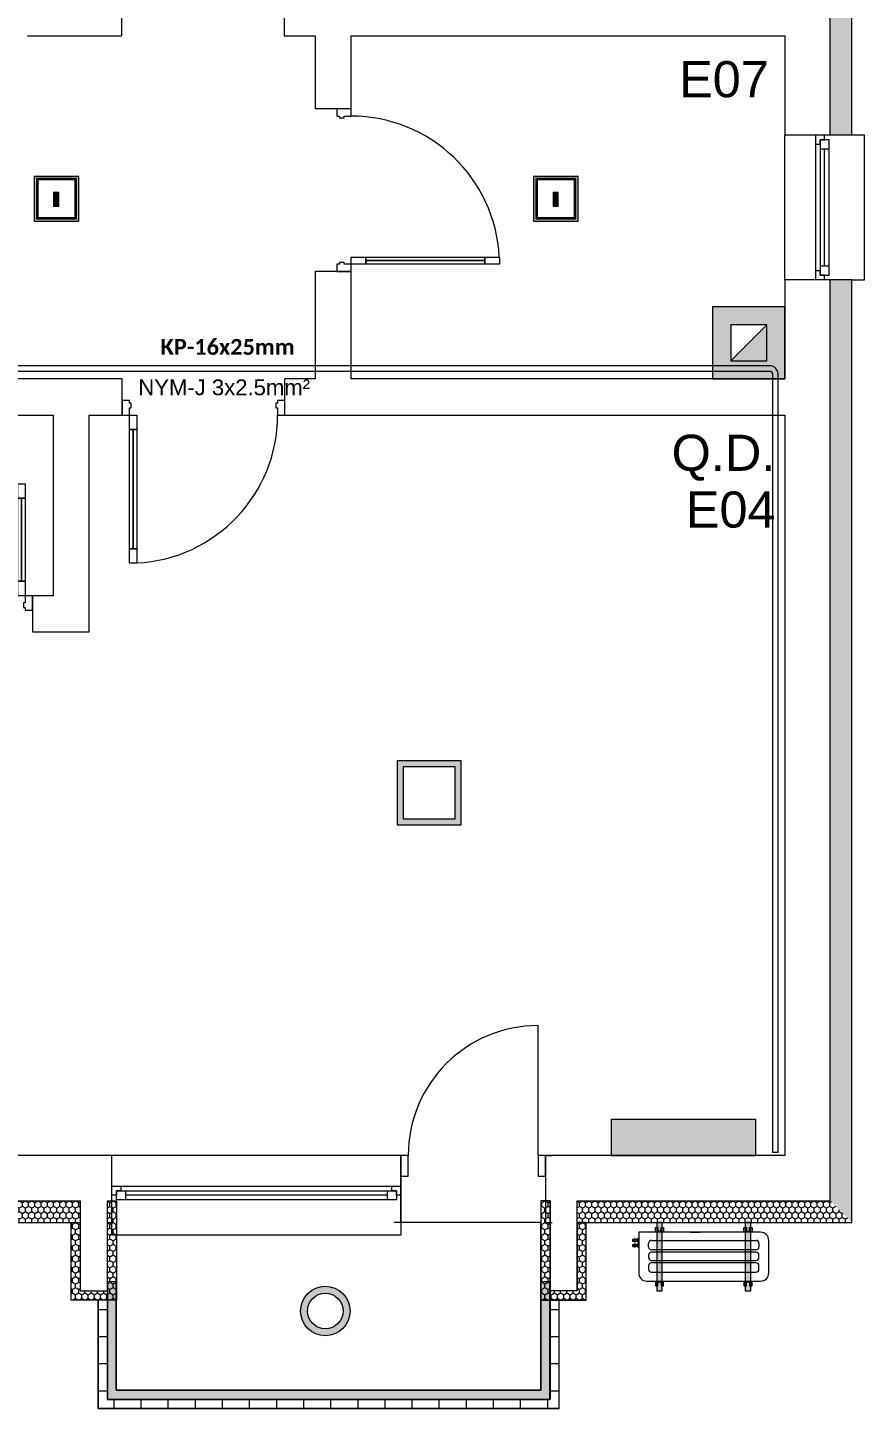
# Model space of a CAD drawing. Header units: millimetres. Extents: x 2791058 to 2855058, y -67651 to -26651.
# Drawn here: x 2832475 to 2837106, y -56573 to -48927 of the extents above; entities that cross this region are included whole.
import ezdxf

# ---------------------------------------------------------------- set-up
doc = ezdxf.new("R2010")
doc.units = ezdxf.units.MM
doc.header["$MEASUREMENT"] = 0
for name, color, linetype, lineweight in [('00E-Ndriqimi elektrike_Pen_No__6', 5, 'Continuous', 0), ('00E-Ndriqimi elektrike_Pen_No__60', 230, 'Continuous', 0), ('0_Pen_No__80', 3, 'Continuous', 0), ('Annotation - Text_Pen_No__82_Pen_No__7', 7, 'Continuous', 0), ('Exterior walls_Pen_No__60', 230, 'Continuous', 0), ('Structural - Bearing_Pen_No__1', 7, 'Continuous', 0), ('Structural - Bearing_Pen_No__19', 255, 'Continuous', 0), ('Structural - Bearing_Pen_No__6', 5, 'Continuous', 0), ('Structural - Bearing_Pen_No__82_Pen_No__80', 3, 'Continuous', 0)]:
    doc.layers.add(name, color=color, linetype=linetype, lineweight=lineweight)
doc.layers.add('0_muret e jashtme', color=7, linetype='Continuous')
doc.layers.add('Exterior walls', color=7, linetype='Continuous')
for name, color, linetype, lineweight, true_color in [('0_muret e jashtme_Pen_No__82', 7, 'Continuous', 0, 0xaaaaaa), ('ARCHICAD Doors_Pen_No__82', 7, 'Continuous', 0, 0xaaaaaa), ('ARCHICAD Windows_Pen_No__82', 7, 'Continuous', 0, 0xaaaaaa), ('Exterior walls_Pen_No__119_Pen_No__163', 7, 'Continuous', 0, 0xe8e8e8), ('Exterior walls_Pen_No__119_Pen_No__204', 7, 'Continuous', 0, 0xe8e8e8), ('Exterior walls_Pen_No__1_Pen_No__61', 7, 'Continuous', 0, 0x6a6a6a), ('Shell - Roof_Pen_No__82', 7, 'Continuous', 0, 0xaaaaaa), ('Structural - Bearing_Pen_No__102', 7, 'Continuous', 0, 0xcccccc), ('Structural - Bearing_Pen_No__3', 7, 'Continuous', 0, 0xff6600), ('Structural - Bearing_Pen_No__82', 7, 'Continuous', 0, 0xaaaaaa), ('Text blocks_Pen_No__82', 7, 'Continuous', 0, 0xaaaaaa)]:
    doc.layers.add(name, color=color, linetype=linetype, lineweight=lineweight, true_color=true_color)
doc.styles.add('GENERATED_STYLE_1', font='')
doc.styles.add('GENERATED_STYLE_3', font='')
doc.styles.get('GENERATED_STYLE_1').set_extended_font_data('Arial')
doc.styles.get('GENERATED_STYLE_3').set_extended_font_data('Calibri', bold=True)
pattern_1 = [(90, (2247653.822, -76424.967), (-34.6410162, 0), [20, -40]), (90, (2247636.502, -76394.967), (-34.6410162, 0), [20, -40]), (150, (2247653.822, -76404.967), (17.320508, 30), [20, -40]), (150, (2247619.18, -76404.967), (17.320508, 30), [20, -40]), (210, (2247653.822, -76424.967), (-17.320508, 30), [20, -40]), (210, (2247619.18, -76424.967), (-17.320508, 30), [20, -40])]

# ---------------------------------------------------------------- blocks, each defined once
blk = doc.blocks.new('Window 22')
at = {"layer": 'ARCHICAD Windows_Pen_No__82', "color": 253, "linetype": 'Continuous', "lineweight": 0, "true_color": 0xaaaaaa}
for p, q in [((-400, 150), (-400, 220)), ((-400, 220), (400, 220)), ((400, 220), (400, 150)), ((-400, 150), (-400, 30)), ((400, 150), (400, 30)), ((-400, 30), (-400, 0)), ((-400, 0), (-375, 0)), ((-400, 0), (-400, -50)), ((-400, 0), (-400, -50)), ((-375, 25), (-325, 25)), ((-375, -25), (-375, 25)), ((-375, 0), (-375, -25)), ((-325, 25), (325, 25)), ((-325, 25), (-325, -25)), ((-325, 25), (325, 25)), ((-325, 0), (325, 0)), ((325, -25), (325, 25)), ((325, 25), (375, 25)), ((375, 25), (375, -25)), ((375, -25), (375, 0)), ((375, 0), (400, 0)), ((400, 30), (400, 0)), ((400, 0), (400, -50)), ((400, 0), (400, -50)), ((-350, -50), (-400, -50)), ((-400, -50), (-400, -220)), ((-375, -25), (-350, -25)), ((-325, -25), (-375, -25)), ((-350, -25), (-350, -50)), ((350, -50), (-350, -50)), ((325, -25), (-325, -25)), ((375, -25), (325, -25)), ((350, -50), (350, -25)), ((350, -25), (375, -25)), ((400, -50), (350, -50)), ((400, -50), (400, -220)), ((-400, -220), (400, -220))]:
    blk.add_line(p, q, dxfattribs=at)
blk = doc.blocks.new('Wall_6', base_point=(2836666.5, -45072.7))
at = {"layer": '0_muret e jashtme_Pen_No__82', "linetype": 'Continuous', "lineweight": 0, "true_color": 0xaaaaaa}
h = blk.add_hatch(dxfattribs=at)
h.set_pattern_fill('Styrofoam_SM_Insulation', color=253, style=0, pattern_type=2)
h.set_pattern_definition(pattern_1)
h.paths.add_polyline_path([(2836916.5, -45072.7), (2836916.5, -49523.6), (2837036.5, -49523.6), (2837036.5, -45072.7)])
h = blk.add_hatch(dxfattribs=at)
h.set_pattern_fill('Styrofoam_SM_Insulation', color=253, style=0, pattern_type=2)
h.set_pattern_definition(pattern_1)
h.paths.add_polyline_path([(2837036.5, -50323.6), (2836916.5, -50323.6), (2836916.5, -55422.7), (2837036.5, -55542.7)])
at = {"layer": '0_muret e jashtme_Pen_No__82', "color": 253, "linetype": 'Continuous', "lineweight": 0, "true_color": 0xaaaaaa}
for p, q in [((2836916.5, -49523.6), (2836916.5, -45072.7)), ((2836836.5, -49523.6), (2836666.5, -49523.6)), ((2836886.5, -49523.6), (2836836.5, -49523.6)), ((2836916.5, -49523.6), (2836886.5, -49523.6)), ((2837036.5, -49523.6), (2836916.5, -49523.6)), ((2836836.5, -50323.6), (2836666.5, -50323.6)), ((2836886.5, -50323.6), (2836836.5, -50323.6)), ((2836916.5, -50323.6), (2836886.5, -50323.6)), ((2836916.5, -55422.7), (2836916.5, -50323.6)), ((2837036.5, -50323.6), (2836916.5, -50323.6))]:
    blk.add_line(p, q, dxfattribs=at)
at = {"layer": '0_muret e jashtme_Pen_No__82', "color": 253, "linetype": 'Continuous', "lineweight": 0, "true_color": 0xaaaaaa, "flags": 128}
for points in [[(2837036.5, -49523.6), (2837036.5, -45072.7)], [(2836666.5, -48972.7), (2836666.5, -49523.6)], [(2836666.5, -50323.6), (2836666.5, -50872.7)], [(2837036.5, -55542.7), (2837036.5, -50323.6)], [(2836666.5, -51072.7), (2836666.5, -55172.7)]]:
    blk.add_lwpolyline(points, dxfattribs=at)
at = {"layer": 'ARCHICAD Windows_Pen_No__82', "color": 253, "linetype": 'Continuous', "lineweight": 0, "true_color": 0xaaaaaa, "xscale": -1, "zscale": 1000, "rotation": 269.9999999521411}
blk.add_blockref('Window 22', (2836886.5, -49923.6), dxfattribs=at)
blk = doc.blocks.new('Window 22_2')
at = {"layer": 'ARCHICAD Windows_Pen_No__82', "color": 253, "linetype": 'Continuous', "lineweight": 0, "true_color": 0xaaaaaa}
for p, q in [((-800, 150), (-800, 220)), ((-800, 220), (800, 220)), ((800, 220), (800, 150)), ((-800, 150), (-800, 30)), ((800, 150), (800, 30)), ((-800, 30), (-800, 0)), ((-800, 0), (-775, 0)), ((-800, 0), (-800, -50)), ((-800, 0), (-800, -50)), ((-775, 25), (-725, 25)), ((-775, -25), (-775, 25)), ((-775, 0), (-775, -25)), ((-725, 25), (725, 25)), ((-725, 25), (-725, -25)), ((-725, 25), (725, 25)), ((-725, 0), (725, 0)), ((725, -25), (725, 25)), ((725, 25), (775, 25)), ((775, 25), (775, -25)), ((775, -25), (775, 0)), ((775, 0), (800, 0)), ((800, 30), (800, 0)), ((800, 0), (800, -50)), ((800, 0), (800, -50)), ((-750, -50), (-800, -50)), ((-800, -50), (-800, -220)), ((-775, -25), (-750, -25)), ((-725, -25), (-775, -25)), ((-750, -25), (-750, -50)), ((750, -50), (-750, -50)), ((725, -25), (-725, -25)), ((775, -25), (725, -25)), ((750, -50), (750, -25)), ((750, -25), (775, -25)), ((800, -50), (750, -50)), ((800, -50), (800, -220)), ((-800, -220), (800, -220))]:
    blk.add_line(p, q, dxfattribs=at)
blk = doc.blocks.new('Door 22')
at = {"layer": 'ARCHICAD Doors_Pen_No__82', "color": 253, "linetype": 'Continuous', "lineweight": 0, "true_color": 0xaaaaaa}
for p, q in [((360, 0), (360, 720)), ((-400, 0), (-437, 0)), ((-400, 0), (-437, 0)), ((-360, 0), (-400, 0)), ((-400, 0), (-400, -115)), ((-400, 0), (-400, -115)), ((-400, 0), (-400, -115)), ((-360, -115), (-360, 0)), ((400, 0), (360, 0)), ((360, 0), (360, -115)), ((400, -115), (400, 0)), ((400, 0), (400, -115)), ((400, 0), (400, -115)), ((400, 0), (437, 0)), ((400, 0), (437, 0)), ((-400, -115), (-360, -115)), ((-400, -115), (-400, -250)), ((-400, -115), (-400, -250)), ((360, -115), (400, -115)), ((400, -115), (400, -250)), ((400, -115), (400, -250)), ((-400, -250), (-400, -370)), ((-400, -250), (-400, -370)), ((400, -250), (400, -370)), ((400, -250), (400, -370)), ((-400, -370), (-437, -370)), ((-400, -370), (-437, -370)), ((400, -370), (437, -370)), ((400, -370), (437, -370))]:
    blk.add_line(p, q, dxfattribs=at)
blk.add_arc((360, 0), 720, 90, 180, dxfattribs=at)
blk = doc.blocks.new('Wall_7', base_point=(2836666.5, -55172.7))
at = {"layer": '0_muret e jashtme_Pen_No__82', "linetype": 'Continuous', "lineweight": 0, "true_color": 0xaaaaaa}
h = blk.add_hatch(dxfattribs=at)
h.set_pattern_fill('Styrofoam_SM_Insulation', color=253, style=0, pattern_type=2)
h.set_pattern_definition(pattern_1)
h.paths.add_polyline_path([(2830366.5, -55422.7), (2830246.5, -55542.7), (2831265.6, -55542.7), (2831265.6, -55422.7)])
h = blk.add_hatch(dxfattribs=at)
h.set_pattern_fill('Styrofoam_SM_Insulation', color=253, style=0, pattern_type=2)
h.set_pattern_definition(pattern_1)
h.paths.add_polyline_path([(2832065.6, -55422.7), (2832065.6, -55542.7), (2832766.5, -55542.7), (2832766.5, -55422.7)])
h = blk.add_hatch(dxfattribs=at)
h.set_pattern_fill('Styrofoam_SM_Insulation', color=253, style=0, pattern_type=2)
h.set_pattern_definition(pattern_1)
h.paths.add_polyline_path([(2832916.5, -55422.7), (2832916.5, -55542.7), (2832941.5, -55542.7), (2832941.5, -55422.7)])
h = blk.add_hatch(dxfattribs=at)
h.set_pattern_fill('Styrofoam_SM_Insulation', color=253, style=0, pattern_type=2)
h.set_pattern_definition(pattern_1)
h.paths.add_polyline_path([(2835341.5, -55542.7), (2835366.5, -55542.7), (2835366.5, -55422.7), (2835341.5, -55422.7)])
h = blk.add_hatch(dxfattribs=at)
h.set_pattern_fill('Styrofoam_SM_Insulation', color=253, style=0, pattern_type=2)
h.set_pattern_definition(pattern_1)
h.paths.add_polyline_path([(2835516.5, -55542.7), (2837036.5, -55542.7), (2836916.5, -55422.7), (2835516.5, -55422.7)])
at = {"layer": '0_muret e jashtme_Pen_No__82', "color": 253, "linetype": 'Continuous', "lineweight": 0, "true_color": 0xaaaaaa}
for p, q in [((2831265.6, -55342.7), (2831265.6, -55172.7)), ((2832065.6, -55342.7), (2832065.6, -55172.7)), ((2832941.5, -55342.7), (2832941.5, -55172.7)), ((2835341.5, -55172.7), (2835378.5, -55172.7)), ((2835341.5, -55172.7), (2835341.5, -55287.7)), ((2831265.6, -55392.7), (2831265.6, -55342.7)), ((2832065.6, -55392.7), (2832065.6, -55342.7)), ((2832941.5, -55392.7), (2832941.5, -55342.7)), ((2835341.5, -55287.7), (2835341.5, -55422.7)), ((2830366.5, -55422.7), (2831265.6, -55422.7)), ((2831265.6, -55422.7), (2831265.6, -55392.7)), ((2831265.6, -55542.7), (2831265.6, -55422.7)), ((2832065.6, -55422.7), (2832065.6, -55392.7)), ((2832065.6, -55422.7), (2832766.5, -55422.7)), ((2832065.6, -55542.7), (2832065.6, -55422.7)), ((2832766.5, -55422.7), (2832766.5, -55542.7)), ((2832916.5, -55542.7), (2832916.5, -55422.7)), ((2832916.5, -55422.7), (2832941.5, -55422.7)), ((2832941.5, -55422.7), (2832941.5, -55392.7)), ((2832941.5, -55542.7), (2832941.5, -55422.7)), ((2835341.5, -55422.7), (2835366.5, -55422.7)), ((2835341.5, -55422.7), (2835341.5, -55542.7)), ((2835366.5, -55422.7), (2835366.5, -55542.7)), ((2835516.5, -55542.7), (2835516.5, -55422.7)), ((2835516.5, -55422.7), (2836916.5, -55422.7)), ((2835341.5, -55542.7), (2835378.5, -55542.7))]:
    blk.add_line(p, q, dxfattribs=at)
at = {"layer": '0_muret e jashtme_Pen_No__82', "color": 253, "linetype": 'Continuous', "lineweight": 0, "true_color": 0xaaaaaa, "flags": 128}
for points in [[(2831265.6, -55172.7), (2830616.5, -55172.7)], [(2832941.5, -55172.7), (2832065.6, -55172.7)], [(2836666.5, -55172.7), (2835341.5, -55172.7)], [(2830246.5, -55542.7), (2831265.6, -55542.7)], [(2832065.6, -55542.7), (2832766.5, -55542.7)], [(2832916.5, -55542.7), (2832941.5, -55542.7)], [(2835341.5, -55542.7), (2835366.5, -55542.7)], [(2835516.5, -55542.7), (2837036.5, -55542.7)]]:
    blk.add_lwpolyline(points, dxfattribs=at)
at = {"layer": 'ARCHICAD Doors_Pen_No__82', "color": 253, "linetype": 'Continuous', "lineweight": 0, "true_color": 0xaaaaaa, "zscale": 1000}
blk.add_blockref('Door 22', (2834941.5, -55172.7), dxfattribs=at)
at = {"layer": 'ARCHICAD Windows_Pen_No__82', "color": 253, "linetype": 'Continuous', "lineweight": 0, "true_color": 0xaaaaaa, "zscale": 1000, "rotation": 180}
for name, p in [('Window 22', (2831665.6, -55392.7)), ('Window 22_2', (2833741.5, -55392.7))]:
    blk.add_blockref(name, p, dxfattribs=at)
blk = doc.blocks.new('Storefront 22')
at = {"layer": 'ARCHICAD Doors_Pen_No__82', "color": 253, "linetype": 'Continuous', "lineweight": 0, "true_color": 0xaaaaaa}
for p, q in [((370, 740), (370, 820)), ((370, 820), (410, 820)), ((410, 820), (410, 740)), ((370, 740), (390, 740)), ((370, 80), (370, 740)), ((410, 740), (370, 740)), ((390, 740), (410, 740)), ((390, 80), (390, 740)), ((390, 740), (390, 80)), ((390, 740), (390, 80)), ((410, 740), (410, 80)), ((390, 80), (370, 80)), ((370, 0), (370, 80)), ((370, 80), (410, 80)), ((410, 80), (390, 80)), ((410, 80), (410, 0)), ((-450, 0), (-450, -80)), ((-410, 0), (-450, 0)), ((-450, 0), (-450, -80)), ((-450, 0), (-450, -80)), ((-410, -40), (-410, 0)), ((410, 0), (370, 0)), ((410, 0), (410, -40)), ((450, 0), (410, 0)), ((450, -80), (450, 0)), ((450, 0), (450, -80)), ((450, 0), (450, -80)), ((-400, -40), (-410, -40)), ((-410, -80), (-410, -65.4)), ((-410, -65.4), (-400, -65.4)), ((-400, -65.4), (-400, -40)), ((410, -40), (400, -40)), ((400, -40), (400, -65.4)), ((400, -65.4), (410, -65.4)), ((410, -65.4), (410, -80)), ((-450, -80), (-410, -80)), ((-450, -80), (-450, -250)), ((410, -80), (450, -80)), ((450, -80), (450, -250))]:
    blk.add_line(p, q, dxfattribs=at)
blk.add_arc((410, 0), 820, 92.79603, 180, dxfattribs=at)
blk = doc.blocks.new('Wall_11', base_point=(2836666.5, -48722.7))
at = {"layer": '0_muret e jashtme_Pen_No__82', "color": 253, "linetype": 'Continuous', "lineweight": 0, "true_color": 0xaaaaaa}
for p, q in [((2832995.7, -48802.7), (2832995.7, -48972.7)), ((2833895.7, -48802.7), (2833895.7, -48972.7))]:
    blk.add_line(p, q, dxfattribs=at)
at = {"layer": '0_muret e jashtme_Pen_No__82', "color": 253, "linetype": 'Continuous', "lineweight": 0, "true_color": 0xaaaaaa, "flags": 128}
for points in [[(2832475.3, -48972.7), (2832995.7, -48972.7)], [(2833895.7, -48972.7), (2834066.5, -48972.7)], [(2834266.5, -48972.7), (2836666.5, -48972.7)]]:
    blk.add_lwpolyline(points, dxfattribs=at)
at = {"layer": 'ARCHICAD Doors_Pen_No__82', "color": 253, "linetype": 'Continuous', "lineweight": 0, "true_color": 0xaaaaaa, "xscale": -1, "zscale": 1000}
blk.add_blockref('Storefront 22', (2833445.7, -48722.7), dxfattribs=at)
blk = doc.blocks.new('Storefront 22_3')
at = {"layer": 'ARCHICAD Doors_Pen_No__82', "color": 253, "linetype": 'Continuous', "lineweight": 0, "true_color": 0xaaaaaa}
for p, q in [((370, 740), (370, 820)), ((370, 820), (410, 820)), ((410, 820), (410, 740)), ((370, 740), (390, 740)), ((370, 80), (370, 740)), ((410, 740), (370, 740)), ((390, 740), (410, 740)), ((390, 80), (390, 740)), ((390, 740), (390, 80)), ((390, 740), (390, 80)), ((410, 740), (410, 80)), ((390, 80), (370, 80)), ((370, 0), (370, 80)), ((370, 80), (410, 80)), ((410, 80), (390, 80)), ((410, 80), (410, 0)), ((-450, 0), (-450, -80)), ((-410, 0), (-450, 0)), ((-450, 0), (-450, -80)), ((-450, 0), (-450, -80)), ((-410, -40), (-410, 0)), ((410, 0), (370, 0)), ((410, 0), (410, -40)), ((450, 0), (410, 0)), ((450, -80), (450, 0)), ((450, 0), (450, -80)), ((450, 0), (450, -80)), ((-400, -40), (-410, -40)), ((-410, -80), (-410, -65.4)), ((-410, -65.4), (-400, -65.4)), ((-400, -65.4), (-400, -40)), ((410, -40), (400, -40)), ((400, -40), (400, -65.4)), ((400, -65.4), (410, -65.4)), ((410, -65.4), (410, -80)), ((-450, -80), (-410, -80)), ((-450, -80), (-450, -200)), ((410, -80), (450, -80)), ((450, -80), (450, -200))]:
    blk.add_line(p, q, dxfattribs=at)
blk.add_arc((410, 0), 820, 92.79603, 180, dxfattribs=at)
blk = doc.blocks.new('Wall_25', base_point=(2834066.5, -48722.7))
at = {"layer": '0_muret e jashtme_Pen_No__82', "color": 253, "linetype": 'Continuous', "lineweight": 0, "true_color": 0xaaaaaa}
for p, q in [((2834186.5, -49377.5), (2834066.5, -49377.5)), ((2834266.5, -49377.5), (2834186.5, -49377.5)), ((2834186.5, -50277.5), (2834066.5, -50277.5)), ((2834266.5, -50277.5), (2834186.5, -50277.5))]:
    blk.add_line(p, q, dxfattribs=at)
at = {"layer": '0_muret e jashtme_Pen_No__82', "color": 253, "linetype": 'Continuous', "lineweight": 0, "true_color": 0xaaaaaa, "flags": 128}
for points in [[(2834066.5, -48972.7), (2834066.5, -49377.5)], [(2834266.5, -49377.5), (2834266.5, -48972.7)], [(2834066.5, -50277.5), (2834066.5, -50872.7)], [(2834266.5, -50872.7), (2834266.5, -50277.5)]]:
    blk.add_lwpolyline(points, dxfattribs=at)
at = {"layer": 'ARCHICAD Doors_Pen_No__82', "color": 253, "linetype": 'Continuous', "lineweight": 0, "true_color": 0xaaaaaa, "zscale": 1000, "rotation": 270}
blk.add_blockref('Storefront 22_3', (2834266.5, -49827.5), dxfattribs=at)
blk = doc.blocks.new('Wall_26', base_point=(2836666.5, -50872.7))
at = {"layer": '0_muret e jashtme_Pen_No__82', "color": 253, "linetype": 'Continuous', "lineweight": 0, "true_color": 0xaaaaaa}
for p, q in [((2832999, -50992.7), (2832999, -50872.7)), ((2833899, -50992.7), (2833899, -50872.7)), ((2832999, -51072.7), (2832999, -50992.7)), ((2833899, -51072.7), (2833899, -50992.7))]:
    blk.add_line(p, q, dxfattribs=at)
at = {"layer": '0_muret e jashtme_Pen_No__82', "color": 253, "linetype": 'Continuous', "lineweight": 0, "true_color": 0xaaaaaa, "flags": 128}
for points in [[(2832999, -50872.7), (2830616.5, -50872.7)], [(2834066.5, -50872.7), (2833899, -50872.7)], [(2836666.5, -50872.7), (2834266.5, -50872.7)], [(2830616.5, -51072.7), (2832616.5, -51072.7)], [(2832816.5, -51072.7), (2832999, -51072.7)], [(2833899, -51072.7), (2836666.5, -51072.7)]]:
    blk.add_lwpolyline(points, dxfattribs=at)
at = {"layer": 'ARCHICAD Doors_Pen_No__82', "color": 253, "linetype": 'Continuous', "lineweight": 0, "true_color": 0xaaaaaa, "zscale": 1000, "rotation": 180}
blk.add_blockref('Storefront 22_3', (2833449, -51072.7), dxfattribs=at)
blk = doc.blocks.new('Wall_27', base_point=(2832616.5, -50872.7))
at = {"layer": '0_muret e jashtme_Pen_No__82', "color": 253, "linetype": 'Continuous', "lineweight": 0, "true_color": 0xaaaaaa, "flags": 128}
for points in [[(2832616.5, -51072.7), (2832616.5, -52072.7)], [(2832816.5, -52272.7), (2832816.5, -51072.7)]]:
    blk.add_lwpolyline(points, dxfattribs=at)
blk = doc.blocks.new('Storefront 22_4')
at = {"layer": 'ARCHICAD Doors_Pen_No__82', "color": 253, "linetype": 'Continuous', "lineweight": 0, "true_color": 0xaaaaaa}
for p, q in [((270, 540), (270, 620)), ((270, 620), (310, 620)), ((310, 620), (310, 540)), ((270, 540), (290, 540)), ((270, 80), (270, 540)), ((310, 540), (270, 540)), ((290, 540), (310, 540)), ((290, 80), (290, 540)), ((290, 540), (290, 80)), ((290, 540), (290, 80)), ((310, 540), (310, 80)), ((290, 80), (270, 80)), ((270, 0), (270, 80)), ((270, 80), (310, 80)), ((310, 80), (290, 80)), ((310, 80), (310, 0)), ((-350, 0), (-350, -80)), ((-310, 0), (-350, 0)), ((-350, 0), (-350, -80)), ((-350, 0), (-350, -80)), ((-310, -40), (-310, 0)), ((310, 0), (270, 0)), ((310, 0), (310, -40)), ((350, 0), (310, 0)), ((350, -80), (350, 0)), ((350, 0), (350, -80)), ((350, 0), (350, -80)), ((-300, -40), (-310, -40)), ((-310, -80), (-310, -65.4)), ((-310, -65.4), (-300, -65.4)), ((-300, -65.4), (-300, -40)), ((310, -40), (300, -40)), ((300, -40), (300, -65.4)), ((300, -65.4), (310, -65.4)), ((310, -65.4), (310, -80)), ((-350, -80), (-310, -80)), ((-350, -80), (-350, -200)), ((310, -80), (350, -80)), ((350, -80), (350, -200))]:
    blk.add_line(p, q, dxfattribs=at)
blk.add_arc((310, 0), 620, 93.69907, 180, dxfattribs=at)
blk = doc.blocks.new('Wall_28', base_point=(2832616.5, -52072.7))
at = {"layer": '0_muret e jashtme_Pen_No__82', "color": 253, "linetype": 'Continuous', "lineweight": 0, "true_color": 0xaaaaaa}
for p, q in [((2831801.9, -52072.7), (2831801.9, -52152.7)), ((2832501.9, -52072.7), (2832501.9, -52152.7)), ((2831801.9, -52152.7), (2831801.9, -52272.7)), ((2832501.9, -52152.7), (2832501.9, -52272.7))]:
    blk.add_line(p, q, dxfattribs=at)
at = {"layer": '0_muret e jashtme_Pen_No__82', "color": 253, "linetype": 'Continuous', "lineweight": 0, "true_color": 0xaaaaaa, "flags": 128}
for points in [[(2831801.9, -52072.7), (2830616.5, -52072.7)], [(2832616.5, -52072.7), (2832501.9, -52072.7)], [(2830616.5, -52272.7), (2831801.9, -52272.7)], [(2832501.9, -52272.7), (2832816.5, -52272.7)]]:
    blk.add_lwpolyline(points, dxfattribs=at)
at = {"layer": 'ARCHICAD Doors_Pen_No__82', "color": 253, "linetype": 'Continuous', "lineweight": 0, "true_color": 0xaaaaaa, "zscale": 1000}
blk.add_blockref('Storefront 22_4', (2832151.9, -52072.7), dxfattribs=at)
blk = doc.blocks.new('Wall_50', base_point=(2832916.5, -55172.7))
at = {"layer": '0_muret e jashtme_Pen_No__82', "color": 253, "linetype": 'Continuous', "lineweight": 0, "true_color": 0xaaaaaa}
for p, q in [((2832766.5, -55422.7), (2832766.5, -55542.7)), ((2832916.5, -55542.7), (2832916.5, -55422.7))]:
    blk.add_line(p, q, dxfattribs=at)
at = {"layer": '0_muret e jashtme_Pen_No__82', "color": 253, "linetype": 'Continuous', "lineweight": 0, "true_color": 0xaaaaaa, "flags": 128}
for points in [[(2832766.5, -55542.7), (2832766.5, -55922.7)], [(2832916.5, -55922.7), (2832916.5, -55542.7)], [(2832766.5, -55922.7), (2832916.5, -55922.7)]]:
    blk.add_lwpolyline(points, dxfattribs=at)
blk = doc.blocks.new('Wall_51', base_point=(2835366.5, -55172.7))
at = {"layer": '0_muret e jashtme_Pen_No__82', "color": 253, "linetype": 'Continuous', "lineweight": 0, "true_color": 0xaaaaaa}
for p, q in [((2835366.5, -55422.7), (2835366.5, -55542.7)), ((2835516.5, -55542.7), (2835516.5, -55422.7))]:
    blk.add_line(p, q, dxfattribs=at)
at = {"layer": '0_muret e jashtme_Pen_No__82', "color": 253, "linetype": 'Continuous', "lineweight": 0, "true_color": 0xaaaaaa, "flags": 128}
for points in [[(2835366.5, -55542.7), (2835366.5, -55922.7)], [(2835516.5, -55922.7), (2835516.5, -55542.7)], [(2835516.5, -55922.7), (2835366.5, -55922.7)]]:
    blk.add_lwpolyline(points, dxfattribs=at)
blk = doc.blocks.new('Wall_68', base_point=(2830616.5, -50814.7))
at = {"layer": 'Exterior walls_Pen_No__60', "color": 230, "linetype": 'Continuous', "lineweight": 0, "flags": 128}
for points in [[(2836583.5, -50799.7), (2830616.5, -50799.7)], [(2830616.5, -50799.7), (2830616.5, -50829.7)], [(2830616.5, -50829.7), (2836583.5, -50829.7)]]:
    blk.add_lwpolyline(points, dxfattribs=at)
blk = doc.blocks.new('Wall_69', base_point=(2836613.5, -50844.7))
at = {"layer": 'Exterior walls_Pen_No__60', "color": 230, "linetype": 'Continuous', "lineweight": 0, "flags": 128}
for points in [[(2836598.5, -50844.7), (2836598.5, -55153.6)], [(2836628.5, -55153.6), (2836628.5, -50844.7)], [(2836598.5, -55153.6), (2836628.5, -55153.6)]]:
    blk.add_lwpolyline(points, dxfattribs=at)
blk = doc.blocks.new('Wall_70', base_point=(2836613.5, -50844.7))
at = {"layer": 'Exterior walls_Pen_No__60', "color": 230, "linetype": 'Continuous', "lineweight": 0}
for radius in [45, 15]:
    blk.add_arc((2836583.5, -50844.7), radius, 0, 90, dxfattribs=at)

msp = doc.modelspace()

# ---------------------------------------------------------------- hatches: boundary and pattern name
at = {"layer": '00E-Ndriqimi elektrike_Pen_No__60', "linetype": 'Continuous', "lineweight": 0}
h = msp.add_hatch(color=230, dxfattribs=at)
h.paths.add_polyline_path([(2834260, -56033.5, -1.000002), (2833985.8, -56033.5, -1)])
h.paths.add_polyline_path([(2834221.7, -56033.5, 1.000002), (2834024.2, -56033.5, 1)], flags=0)
at = {"layer": '0_muret e jashtme_Pen_No__82', "linetype": 'Continuous', "lineweight": 0, "true_color": 0xaaaaaa}
h = msp.add_hatch(dxfattribs=at)
h.set_pattern_fill('Styrofoam_SM_Insulation', color=253, style=0, pattern_type=2)
h.set_pattern_definition(pattern_1)
h.paths.add_polyline_path([(2832766.5, -55542.7), (2832766.5, -55922.7), (2832916.5, -55922.7), (2832916.5, -55422.7), (2832966.5, -55422.7), (2832966.5, -55972.7), (2832716.5, -55972.7), (2832716.5, -55542.7)])
h = msp.add_hatch(dxfattribs=at)
h.set_pattern_fill('Styrofoam_SM_Insulation', color=253, style=0, pattern_type=2)
h.set_pattern_definition(pattern_1)
h.paths.add_polyline_path([(2835516.5, -55542.7), (2835516.5, -55922.7), (2835366.5, -55922.7), (2835366.5, -55422.7), (2835316.5, -55422.7), (2835316.5, -55972.7), (2835566.5, -55972.7), (2835566.5, -55542.7)])
at = {"layer": 'Exterior walls_Pen_No__119_Pen_No__163', "linetype": 'Continuous', "lineweight": 0, "true_color": 0xe8e8e8}
msp.add_hatch(color=254, dxfattribs=at).paths.add_polyline_path([(2836446.7, -55542.7), (2836477.3, -55542.7), (2836477.3, -55922.7), (2836446.8, -55922.7)])
at = {"layer": 'Exterior walls_Pen_No__119_Pen_No__204', "linetype": 'Continuous', "lineweight": 0, "true_color": 0xe8e8e8}
msp.add_hatch(color=254, dxfattribs=at).paths.add_polyline_path([(2835957.3, -55542.7), (2835987.9, -55542.7), (2835987.9, -55922.7), (2835957.3, -55922.7)])
at = {"layer": 'Structural - Bearing_Pen_No__102', "linetype": 'Continuous', "lineweight": 0, "true_color": 0xcccccc}
h = msp.add_hatch(dxfattribs=at)
h.set_pattern_fill('Grid_15x15', color=254, style=0, pattern_type=2)
h.set_pattern_definition([(0, (2247653.82, -76424.97), (0, 150), []), (90, (2247653.82, -76424.97), (-150, 0), [])])
h.paths.add_polyline_path([(2835366.5, -55972.7), (2835366.1, -55972.7), (2835366.1, -56522.7), (2832916.5, -56522.7), (2832916.5, -55972.7), (2832866.5, -55972.7), (2832866.5, -56572.7), (2835416.5, -56572.7), (2835416.5, -55972.7)])
at = {"layer": 'Structural - Bearing_Pen_No__19', "linetype": 'Continuous', "lineweight": 0, "true_color": 0xffffff}
h = msp.add_hatch(color=7, dxfattribs=at)
h.paths.add_polyline_path([(2836666.5, -50472.7), (2836266.5, -50472.7), (2836266.5, -50872.7), (2836666.5, -50872.7)])
h.paths.add_polyline_path([(2836366.5, -50772.7), (2836566.5, -50772.7), (2836566.5, -50572.7), (2836366.5, -50572.7)], flags=0)
msp.add_hatch(color=7, dxfattribs=at).paths.add_polyline_path([(2836366.5, -50772.7), (2836566.5, -50772.7), (2836566.5, -50572.7)])
at = {"layer": 'Structural - Bearing_Pen_No__19', "linetype": 'Continuous', "lineweight": 0}
msp.add_hatch(color=255, dxfattribs=at).paths.add_polyline_path([(2835366.1, -56522.7), (2835366.1, -55872.7), (2835316.1, -55872.7), (2835316.1, -56472.7), (2832966.1, -56472.7), (2832966.1, -55872.7), (2832916.5, -55872.7), (2832916.5, -56522.7)])
at = {"layer": 'Structural - Bearing_Pen_No__3', "linetype": 'Continuous', "lineweight": 0, "true_color": 0xff6600}
msp.add_hatch(color=30, dxfattribs=at).paths.add_polyline_path([(2835705.2, -55172.7), (2836505.2, -55172.7), (2836505.2, -54972.7), (2835705.2, -54972.7)])
at = {"layer": 'Structural - Bearing_Pen_No__6', "linetype": 'Continuous', "lineweight": 0}
h = msp.add_hatch(color=5, dxfattribs=at)
h.paths.add_polyline_path([(2832511.2, -49998.4), (2832758.7, -49998.4), (2832758.7, -49750.9), (2832511.2, -49750.9)])
h.paths.add_polyline_path([(2832531.3, -49978.3), (2832738.6, -49978.3), (2832738.6, -49771.1), (2832531.3, -49771.1)], flags=0)
h = msp.add_hatch(color=5, dxfattribs=at)
h.paths.add_polyline_path([(2835275.5, -49998.4), (2835523, -49998.4), (2835523, -49750.9), (2835275.5, -49750.9)])
h.paths.add_polyline_path([(2835295.6, -49978.3), (2835502.8, -49978.3), (2835502.8, -49771.1), (2835295.6, -49771.1)], flags=0)
for points in [[(2832648.2, -49915.3), (2832648.2, -49841.1), (2832618.9, -49841.1), (2832618.9, -49915.3)], [(2835412.5, -49915.3), (2835412.5, -49841.1), (2835383.1, -49841.1), (2835383.1, -49915.3)]]:
    msp.add_hatch(color=5, dxfattribs=at).paths.add_polyline_path(points)
h = msp.add_hatch(color=5, dxfattribs=at)
h.paths.add_polyline_path([(2834874.8, -52986.9), (2834520.8, -52986.9), (2834520.8, -53340.9), (2834874.8, -53340.9)])
h.paths.add_polyline_path([(2834554, -53307.7), (2834841.6, -53307.7), (2834841.6, -53020.1), (2834554, -53020.1)], flags=0)

# ---------------------------------------------------------------- linework, layer by layer
at = {"layer": '00E-Ndriqimi elektrike_Pen_No__6', "color": 5, "linetype": 'Continuous', "lineweight": 0}
for points in [[(2832758.7, -49750.9), (2832511.2, -49750.9), (2832511.2, -49998.4), (2832758.7, -49998.4)], [(2832746, -49763.6), (2832523.9, -49763.6), (2832523.9, -49985.7), (2832746, -49985.7)], [(2835523, -49750.9), (2835275.5, -49750.9), (2835275.5, -49998.4), (2835523, -49998.4)], [(2835510.3, -49763.6), (2835288.2, -49763.6), (2835288.2, -49985.7), (2835510.3, -49985.7)]]:
    msp.add_lwpolyline(points, close=True, dxfattribs=at)
at = {"layer": '00E-Ndriqimi elektrike_Pen_No__60', "color": 230, "linetype": 'Continuous', "lineweight": 0}
for radius in [137.1, 98.7]:
    msp.add_circle((2834122.9, -56033.5), radius, dxfattribs=at)
at = {"layer": '0_muret e jashtme_Pen_No__82', "color": 253, "linetype": 'Continuous', "lineweight": 0, "true_color": 0xaaaaaa, "flags": 128}
for points in [[(2832766.5, -55542.7), (2832766.5, -55922.7), (2832916.5, -55922.7), (2832916.5, -55422.7), (2832966.5, -55422.7), (2832966.5, -55972.7), (2832716.5, -55972.7), (2832716.5, -55542.7)], [(2835516.5, -55542.7), (2835516.5, -55922.7), (2835366.5, -55922.7), (2835366.5, -55422.7), (2835316.5, -55422.7), (2835316.5, -55972.7), (2835566.5, -55972.7), (2835566.5, -55542.7)]]:
    msp.add_lwpolyline(points, close=True, dxfattribs=at)
at = {"layer": '0_Pen_No__80', "color": 3, "linetype": 'Continuous', "lineweight": 0}
for p, q in [((2836532.3, -55597.7), (2835857.3, -55597.7)), ((2835857.3, -55597.7), (2835857.3, -55822.7)), ((2835927.9, -55642.6), (2836506.6, -55642.6)), ((2836577.3, -55822.7), (2836577.3, -55642.7)), ((2835911.6, -55678.5), (2835911.6, -55658.9)), ((2835911.6, -55724.2), (2835911.6, -55737.2)), ((2836506.6, -55694.8), (2835927.9, -55694.8)), ((2836506.6, -55707.8), (2835927.9, -55707.8)), ((2836522.9, -55658.9), (2836522.9, -55678.5)), ((2836522.9, -55737.2), (2836522.9, -55724.2)), ((2835911.6, -55782.9), (2835911.6, -55802.4)), ((2835927.9, -55753.5), (2836506.6, -55753.5)), ((2836506.6, -55766.6), (2835927.9, -55766.6)), ((2836522.9, -55802.4), (2836522.9, -55782.9)), ((2835902.3, -55867.7), (2836532.3, -55867.7)), ((2835927.9, -55818.7), (2836506.6, -55818.7))]:
    msp.add_line(p, q, dxfattribs=at)
for points in [[(2835949.9, -55597.7), (2835949.9, -55570.5), (2835964.2, -55570.5), (2835964.2, -55585.8, 1), (2835980.9, -55585.8), (2835980.9, -55570.5), (2835995.2, -55570.5), (2835995.2, -55597.7)], [(2836439.4, -55597.7), (2836439.4, -55570.5), (2836453.7, -55570.5), (2836453.7, -55585.8, 1), (2836470.4, -55585.8), (2836470.4, -55570.5), (2836484.7, -55570.5), (2836484.7, -55597.7)], [(2835857.3, -55632.7), (2835853.8, -55632.7, 0.414214), (2835850.9, -55635.6), (2835850.9, -55648.8, 0.414214), (2835853.8, -55651.6), (2835857.3, -55651.6)], [(2835857.3, -55661.7), (2835853.8, -55661.7, 0.414214), (2835850.9, -55664.5), (2835850.9, -55677.8, 0.414214), (2835853.8, -55680.6), (2835857.3, -55680.6)], [(2835949.9, -55867.7), (2835949.9, -55894.9), (2835964.2, -55894.9), (2835964.2, -55879.6, -1), (2835980.9, -55879.6), (2835980.9, -55894.9), (2835995.2, -55894.9), (2835995.2, -55867.7)], [(2836439.4, -55867.7), (2836439.4, -55894.9), (2836453.7, -55894.9), (2836453.7, -55879.6, -1), (2836470.4, -55879.6), (2836470.4, -55894.9), (2836484.7, -55894.9), (2836484.7, -55867.7)]]:
    msp.add_lwpolyline(points, format="xyb", dxfattribs=at)
for points in [[(2835832.2, -55637.2), (2835825.9, -55637.2, 0.414214), (2835823.1, -55640.1), (2835823.1, -55644.2, 0.414214), (2835825.9, -55647.1), (2835832.2, -55647.1)], [(2835832.2, -55666.2), (2835825.9, -55666.2, 0.414214), (2835823.1, -55669.1), (2835823.1, -55673.2, 0.414214), (2835825.9, -55676.1), (2835832.2, -55676.1)]]:
    msp.add_lwpolyline(points, format="xyb", close=True, dxfattribs=at)
for points in [[(2835838.9, -55634.3), (2835832.2, -55634.3), (2835832.2, -55650.1), (2835838.9, -55650.1)], [(2835850.9, -55638), (2835838.9, -55638), (2835838.9, -55646.3), (2835850.9, -55646.3)], [(2835838.9, -55663.3), (2835832.2, -55663.3), (2835832.2, -55679), (2835838.9, -55679)], [(2835850.9, -55667), (2835838.9, -55667), (2835838.9, -55675.3), (2835850.9, -55675.3)]]:
    msp.add_lwpolyline(points, close=True, dxfattribs=at)
for centre, radius, start, end in [((2835927.9, -55658.9), 16.3, 90, 180), ((2836506.6, -55658.9), 16.3, 0, 90), ((2836532.3, -55642.7), 45, 0, 90), ((2835927.9, -55678.5), 16.3, 180, 270), ((2835927.9, -55724.2), 16.3, 90, 180), ((2836506.6, -55678.5), 16.3, 270, 0), ((2836506.6, -55724.2), 16.3, 0, 90), ((2835927.9, -55737.2), 16.3, 180, 270), ((2835927.9, -55782.9), 16.3, 90, 180), ((2835927.9, -55802.4), 16.3, 180, 270), ((2836506.6, -55737.2), 16.3, 270, 0), ((2836506.6, -55782.9), 16.3, 0, 90), ((2836506.6, -55802.4), 16.3, 270, 0), ((2835902.3, -55822.7), 45, 180, 270), ((2836532.3, -55822.7), 45, 270, 0)]:
    msp.add_arc(centre, radius, start, end, dxfattribs=at)
at = {"layer": 'Exterior walls_Pen_No__1_Pen_No__61', "color": 251, "linetype": 'Continuous', "lineweight": 0, "true_color": 0x6a6a6a, "flags": 128}
for points in [[(2835957.3, -55542.7), (2835957.3, -55922.7), (2835987.9, -55922.7), (2835987.9, -55542.7)], [(2836446.7, -55542.7), (2836446.8, -55922.7), (2836477.3, -55922.7), (2836477.3, -55542.7)]]:
    msp.add_lwpolyline(points, close=True, dxfattribs=at)
at = {"layer": 'Shell - Roof_Pen_No__82', "color": 253, "linetype": 'Continuous', "lineweight": 0, "true_color": 0xaaaaaa}
for p, q in [((2832916.5, -56522.7), (2832916.5, -55472.7)), ((2835366.5, -55472.7), (2835366.5, -56522.7)), ((2832866.5, -56572.7), (2832866.5, -55972.7)), ((2835416.5, -56572.7), (2835416.5, -55972.7)), ((2835416.5, -56572.7), (2832866.5, -56572.7))]:
    msp.add_line(p, q, dxfattribs=at)
at = {"layer": 'Structural - Bearing_Pen_No__1', "color": 7, "linetype": 'Continuous', "lineweight": 0, "flags": 128}
for points in [[(2835705.2, -55172.7), (2836505.2, -55172.7), (2836505.2, -54972.7), (2835705.2, -54972.7)], [(2835366.1, -56522.7), (2835366.1, -55872.7), (2835316.1, -55872.7), (2835316.1, -56472.7), (2832966.1, -56472.7), (2832966.1, -55872.7), (2832916.5, -55872.7), (2832916.5, -56522.7)], [(2835366.5, -55972.7), (2835366.1, -55972.7), (2835366.1, -56522.7), (2832916.5, -56522.7), (2832916.5, -55972.7), (2832866.5, -55972.7), (2832866.5, -56572.7), (2835416.5, -56572.7), (2835416.5, -55972.7)]]:
    msp.add_lwpolyline(points, close=True, dxfattribs=at)
at = {"layer": 'Structural - Bearing_Pen_No__6', "color": 5, "linetype": 'Continuous', "lineweight": 0, "flags": 128}
for points in [[(2832511.2, -49998.4), (2832758.7, -49998.4), (2832758.7, -49750.9), (2832511.2, -49750.9)], [(2835275.5, -49998.4), (2835523, -49998.4), (2835523, -49750.9), (2835275.5, -49750.9)], [(2832531.3, -49978.3), (2832738.6, -49978.3), (2832738.6, -49771.1), (2832531.3, -49771.1)], [(2832648.2, -49915.3), (2832648.2, -49841.1), (2832618.9, -49841.1), (2832618.9, -49915.3)], [(2835295.6, -49978.3), (2835502.8, -49978.3), (2835502.8, -49771.1), (2835295.6, -49771.1)], [(2835412.5, -49915.3), (2835412.5, -49841.1), (2835383.1, -49841.1), (2835383.1, -49915.3)], [(2834874.8, -52986.9), (2834520.8, -52986.9), (2834520.8, -53340.9), (2834874.8, -53340.9)], [(2834554, -53307.7), (2834841.6, -53307.7), (2834841.6, -53020.1), (2834554, -53020.1)]]:
    msp.add_lwpolyline(points, close=True, dxfattribs=at)
at = {"layer": 'Structural - Bearing_Pen_No__82', "color": 253, "linetype": 'Continuous', "lineweight": 0, "true_color": 0xaaaaaa, "flags": 128}
for points in [[(2836666.5, -50472.7), (2836266.5, -50472.7), (2836266.5, -50872.7), (2836666.5, -50872.7)], [(2836366.5, -50772.7), (2836566.5, -50772.7), (2836566.5, -50572.7), (2836366.5, -50572.7)], [(2836366.5, -50772.7), (2836566.5, -50772.7), (2836566.5, -50572.7)], [(2832966.1, -55972.7), (2832966.1, -56472.7), (2835316.1, -56472.7), (2835316.1, -55872.7), (2835316.5, -55872.7), (2835316.5, -55542.7), (2834541.5, -55542.7), (2834541.5, -55612.7), (2832966.5, -55612.7), (2832966.5, -55972.7)]]:
    msp.add_lwpolyline(points, close=True, dxfattribs=at)
at = {"layer": 'Structural - Bearing_Pen_No__82_Pen_No__80', "color": 3, "linetype": 'Continuous', "lineweight": 0}
msp.add_line((2836144.8, -55597.7), (2836194.8, -55597.7), dxfattribs=at)

# ---------------------------------------------------------------- block references
at = {"layer": '0_muret e jashtme', "color": 7, "lineweight": 0}
for name, p in [('Wall_6', (2836666.5, -45072.7)), ('Wall_11', (2836666.5, -48722.7)), ('Wall_25', (2834066.5, -48722.7)), ('Wall_26', (2836666.5, -50872.7)), ('Wall_27', (2832616.5, -50872.7)), ('Wall_28', (2832616.5, -52072.7)), ('Wall_7', (2836666.5, -55172.7)), ('Wall_50', (2832916.5, -55172.7)), ('Wall_51', (2835366.5, -55172.7))]:
    msp.add_blockref(name, p, dxfattribs=at)
at = {"layer": 'Exterior walls', "color": 230, "lineweight": 0}
for name, p in [('Wall_68', (2830616.5, -50814.7)), ('Wall_70', (2836613.5, -50844.7)), ('Wall_69', (2836613.5, -50844.7))]:
    msp.add_blockref(name, p, dxfattribs=at)

# ---------------------------------------------------------------- texts
at = {"layer": 'Annotation - Text_Pen_No__82_Pen_No__7', "color": 7, "linetype": 'Continuous', "lineweight": 0, "char_height": 87.5, "attachment_point": 9}
for s, insert, style in [('\\A1;{\\pqr;\\fCalibri|b1|i0|c0|p34;KP-16x25mm}', (2833952.9, -50740), 'GENERATED_STYLE_3'), ('\\A1;{\\pqr;\\fArial|b0|i0|c0|p34;NYM-J 3x2.5mm²}', (2834038.5, -50964.2), 'GENERATED_STYLE_1')]:
    msp.add_mtext(s, dxfattribs=dict(at, insert=insert, style=style))
at = {"layer": 'Text blocks_Pen_No__82', "color": 253, "linetype": 'Continuous', "lineweight": 0, "true_color": 0xaaaaaa, "char_height": 200, "attachment_point": 1, "style": 'GENERATED_STYLE_1'}
for s, insert in [('\\A1;{\\pql;\\fArial|b0|i0|c0|p34;E0\\fArial|b0|i0|c0|p34;7}', (2836080.7, -49112.9)), ('\\A1;{\\pql;\\fArial|b0|i0|c0|p34;Q.D.}', (2836039.6, -51181.5)), ('\\A1;{\\pql;\\fArial|b0|i0|c0|p34;E0\\fArial|b0|i0|c0|p34;4}', (2836118.2, -51495.8))]:
    msp.add_mtext(s, dxfattribs=dict(at, insert=insert))

doc.saveas('drawing.dxf')
